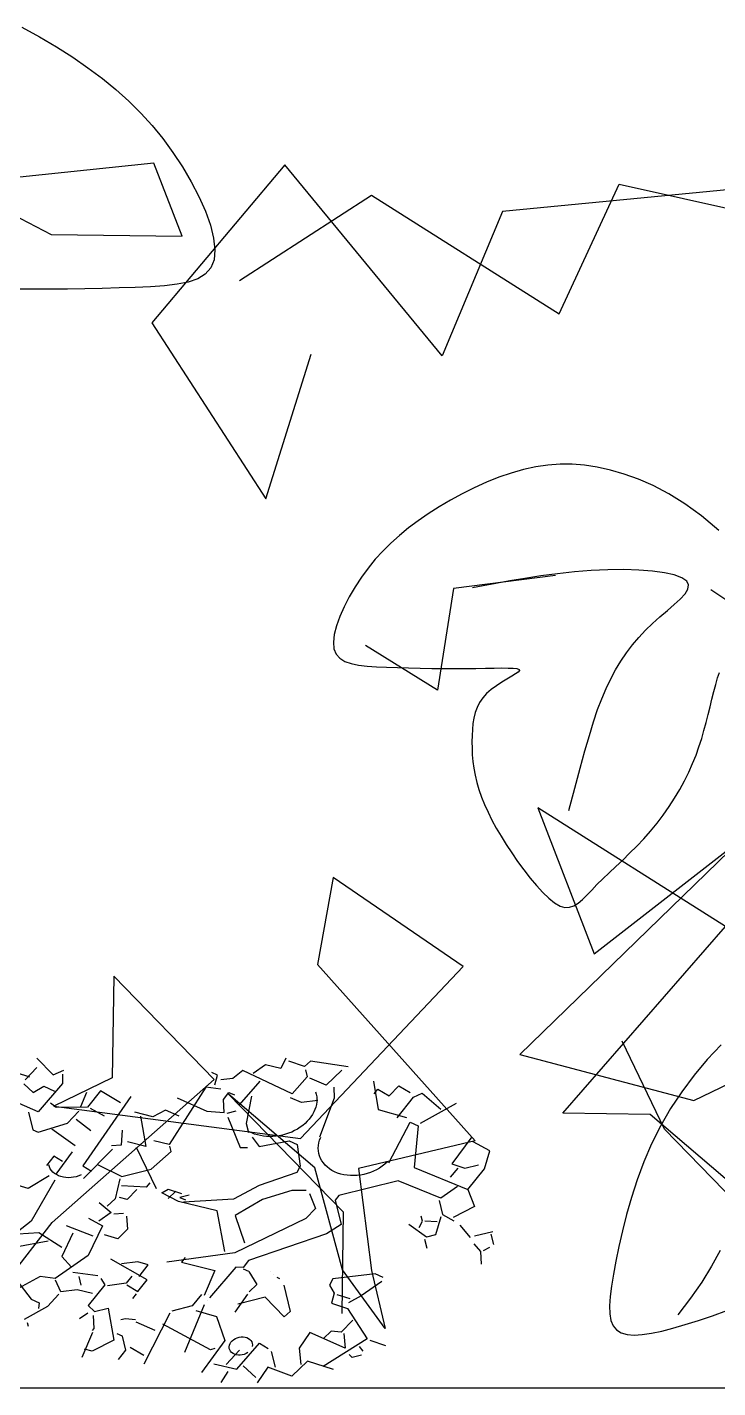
# Model space of a CAD drawing. Header units: millimetres. Extents: x 2 to 5882, y 1831 to 3462.
# Drawn here: x 646.075 to 646.835, y 2598.688 to 2600.185 of the extents above; entities that cross this region are included whole.
import ezdxf

# ---------------------------------------------------------------- set-up
doc = ezdxf.new("R2010")
doc.units = ezdxf.units.MM
for name, color, linetype in [('fz', 7, 'Continuous'), ('LH', 94, 'Continuous'), ('尺寸标注', 4, 'Continuous'), ('绿化', 3, 'Continuous')]:
    doc.layers.add(name, color=color, linetype=linetype)

# ---------------------------------------------------------------- blocks, each defined once
blk = doc.blocks.new('LIM43')
at = {"color": 98}
for p, q in [((942285.8852, 2579500.7793), (942285.6127, 2579500.7511)), ((942285.6132, 2579500.7831), (942285.7721, 2579500.7009)), ((942286.0292, 2579500.7774), (942285.8828, 2579500.6035)), ((942285.9161, 2579500.699), (942285.8852, 2579500.7793)), ((942286.2023, 2579500.5672), (942286.0292, 2579500.7774)), ((942286.557, 2579500.7542), (942286.2685, 2579500.7261)), ((942286.331, 2579500.6134), (942286.397, 2579500.7564)), ((942286.397, 2579500.7564), (942286.7001, 2579500.6883)), ((942285.9794, 2579500.6501), (942286.1247, 2579500.7441)), ((942286.1247, 2579500.7441), (942286.331, 2579500.6134)), ((942286.2685, 2579500.7261), (942286.2023, 2579500.5672)), ((942285.7721, 2579500.7009), (942285.9161, 2579500.699)), ((942285.8828, 2579500.6035), (942286.0081, 2579500.4099)), ((942286.0081, 2579500.4099), (942286.0583, 2579500.5691)), ((942286.3271, 2579500.3256), (942286.2148, 2579500.3112)), ((942286.2148, 2579500.3112), (942286.1973, 2579500.1995)), ((942286.1973, 2579500.1995), (942286.118, 2579500.2485)), ((942286.5138, 2579499.9393), (942286.3076, 2579500.0701)), ((942286.3076, 2579500.0701), (942286.3694, 2579499.9093)), ((942286.5311, 2579500.035), (942286.2878, 2579499.7985)), ((942286.3694, 2579499.9093), (942286.5311, 2579500.035)), ((942286.0825, 2579499.9932), (942286.0652, 2579499.8975)), ((942286.2252, 2579499.8953), (942286.0825, 2579499.9932)), ((942286.335, 2579499.7339), (942286.5138, 2579499.9393)), ((942286.0465, 2579499.7059), (942286.2252, 2579499.8953)), ((942286.0652, 2579499.8975), (942286.2385, 2579499.7033)), ((942285.8409, 2579499.8846), (942285.8394, 2579499.7727)), ((942285.9514, 2579499.7711), (942285.8409, 2579499.8846)), ((942286.4792, 2579499.7479), (942286.7047, 2579499.8568)), ((942286.4468, 2579499.7164), (942286.4001, 2579499.813)), ((942286.2878, 2579499.7985), (942286.4792, 2579499.7479)), ((942285.7732, 2579499.6137), (942285.9514, 2579499.7711)), ((942285.8394, 2579499.7727), (942285.775, 2579499.7416)), ((942286.0621, 2579499.6737), (942285.9672, 2579499.7549)), ((942285.9672, 2579499.7549), (942286.0934, 2579499.6253)), ((942285.775, 2579499.7416), (942286.0465, 2579499.7059)), ((942286.431, 2579499.7326), (942286.335, 2579499.7339)), ((942286.5259, 2579499.6514), (942286.431, 2579499.7326)), ((942286.5257, 2579499.6354), (942286.4468, 2579499.7164)), ((942286.2385, 2579499.7033), (942286.1101, 2579499.673)), ((942286.0926, 2579499.5614), (942286.0621, 2579499.6737)), ((942286.1101, 2579499.673), (942286.1246, 2579499.5609)), ((942286.0934, 2579499.6253), (942286.0919, 2579499.5134)), ((942285.7243, 2579499.5504), (942285.7732, 2579499.6137)), ((942286.1397, 2579499.4968), (942286.0926, 2579499.5614)), ((942286.1246, 2579499.5609), (942286.1397, 2579499.4968))]:
    blk.add_line(p, q, dxfattribs=at)
blk = doc.blocks.new('花')
at = {"layer": 'LH', "color": 12}
for p, q in [((-0.5041, 0.4071), (-0.5172, 0.4041)), ((-0.4909, 0.4092), (-0.5041, 0.4071)), ((-0.4776, 0.4103), (-0.4909, 0.4092)), ((-0.4639, 0.4103), (-0.4776, 0.4103)), ((-0.4498, 0.4093), (-0.4639, 0.4103)), ((-0.4351, 0.4072), (-0.4498, 0.4093)), ((-0.4197, 0.4041), (-0.4351, 0.4072)), ((-0.5435, 0.395), (-0.5567, 0.3892)), ((-0.5303, 0.4), (-0.5435, 0.395)), ((-0.5172, 0.4041), (-0.5303, 0.4)), ((-0.4036, 0.3998), (-0.4197, 0.4041)), ((-0.3867, 0.3941), (-0.4036, 0.3998)), ((-0.369, 0.3867), (-0.3867, 0.3941)), ((-0.5828, 0.3754), (-0.5955, 0.3677)), ((-0.5698, 0.3826), (-0.5828, 0.3754)), ((-0.5567, 0.3892), (-0.5698, 0.3826)), ((-0.3504, 0.3772), (-0.369, 0.3867)), ((-0.331, 0.3653), (-0.3504, 0.3772)), ((-0.6078, 0.3596), (-0.6196, 0.3512)), ((-0.5955, 0.3677), (-0.6078, 0.3596)), ((-0.3106, 0.3508), (-0.331, 0.3653)), ((-0.6196, 0.3512), (-0.6308, 0.3427)), ((-0.6414, 0.334), (-0.6512, 0.3253)), ((-0.6308, 0.3427), (-0.6414, 0.334)), ((-0.6605, 0.3163), (-0.6691, 0.3072)), ((-0.6512, 0.3253), (-0.6605, 0.3163)), ((-0.6691, 0.3072), (-0.6772, 0.2977)), ((-0.3949, 0.3002), (-0.4114, 0.2993)), ((-0.3799, 0.3003), (-0.3949, 0.3002)), ((-0.3666, 0.2996), (-0.3799, 0.3003)), ((-0.3555, 0.2981), (-0.3666, 0.2996)), ((-0.6847, 0.2879), (-0.6917, 0.2777)), ((-0.6772, 0.2977), (-0.6847, 0.2879)), ((-0.5016, 0.2848), (-0.5189, 0.2807)), ((-0.4836, 0.2888), (-0.5016, 0.2848)), ((-0.4653, 0.2923), (-0.4836, 0.2888)), ((-0.447, 0.2954), (-0.4653, 0.2923)), ((-0.4289, 0.2977), (-0.447, 0.2954)), ((-0.4114, 0.2993), (-0.4289, 0.2977)), ((-0.3469, 0.2958), (-0.3555, 0.2981)), ((-0.3413, 0.2926), (-0.3469, 0.2958)), ((-0.3389, 0.2886), (-0.3413, 0.2926)), ((-0.3393, 0.2838), (-0.3389, 0.2886)), ((-0.2887, 0.2709), (-0.3142, 0.2852)), ((-0.6917, 0.2777), (-0.6983, 0.267)), ((-0.5503, 0.2725), (-0.5639, 0.2687)), ((-0.5352, 0.2765), (-0.5503, 0.2725)), ((-0.5189, 0.2807), (-0.5352, 0.2765)), ((-0.3528, 0.2656), (-0.3467, 0.2722)), ((-0.3467, 0.2722), (-0.342, 0.2784)), ((-0.342, 0.2784), (-0.3393, 0.2838)), ((-0.7044, 0.2558), (-0.7098, 0.2444)), ((-0.6983, 0.267), (-0.7044, 0.2558)), ((-0.5639, 0.2687), (-0.5755, 0.2654)), ((-0.3674, 0.2508), (-0.3598, 0.2584)), ((-0.3598, 0.2584), (-0.3528, 0.2656)), ((-0.7098, 0.2444), (-0.7146, 0.2331)), ((-0.382, 0.2348), (-0.3749, 0.2429)), ((-0.3749, 0.2429), (-0.3674, 0.2508)), ((-0.7146, 0.2331), (-0.7184, 0.222)), ((-0.395, 0.2175), (-0.3887, 0.2263)), ((-0.3887, 0.2263), (-0.382, 0.2348)), ((-0.7212, 0.2114), (-0.7228, 0.2017)), ((-0.7184, 0.222), (-0.7212, 0.2114)), ((-0.4008, 0.2084), (-0.395, 0.2175)), ((-0.7228, 0.2017), (-0.723, 0.1931)), ((-0.4111, 0.1888), (-0.4061, 0.1988)), ((-0.4061, 0.1988), (-0.4008, 0.2084)), ((-0.2986, 0.1891), (-0.297, 0.1952)), ((-0.723, 0.1931), (-0.7218, 0.1859)), ((-0.7218, 0.1859), (-0.7189, 0.1803)), ((-0.7189, 0.1803), (-0.7145, 0.1761)), ((-0.5445, 0.1794), (-0.5362, 0.1803)), ((-0.5362, 0.1803), (-0.5291, 0.1808)), ((-0.5291, 0.1808), (-0.5235, 0.1811)), ((-0.5235, 0.1811), (-0.5194, 0.181)), ((-0.5194, 0.181), (-0.517, 0.1804)), ((-0.517, 0.1804), (-0.5164, 0.1792)), ((-0.4157, 0.1784), (-0.4111, 0.1888)), ((-0.3015, 0.1739), (-0.3001, 0.1819)), ((-0.3001, 0.1819), (-0.2986, 0.1891)), ((-0.7145, 0.1761), (-0.7087, 0.1731)), ((-0.7087, 0.1731), (-0.7016, 0.1713)), ((-0.7016, 0.1713), (-0.6933, 0.1703)), ((-0.6933, 0.1703), (-0.6839, 0.17)), ((-0.6839, 0.17), (-0.6736, 0.1701)), ((-0.6736, 0.1701), (-0.6625, 0.1706)), ((-0.6625, 0.1706), (-0.6506, 0.1712)), ((-0.6506, 0.1712), (-0.6383, 0.1719)), ((-0.6383, 0.1719), (-0.6256, 0.1727)), ((-0.6256, 0.1727), (-0.6128, 0.1735)), ((-0.6128, 0.1735), (-0.6001, 0.1744)), ((-0.6001, 0.1744), (-0.5877, 0.1754)), ((-0.5877, 0.1754), (-0.5757, 0.1764)), ((-0.5757, 0.1764), (-0.5644, 0.1774)), ((-0.5644, 0.1774), (-0.5539, 0.1785)), ((-0.5539, 0.1785), (-0.5445, 0.1794)), ((-0.5348, 0.1647), (-0.5404, 0.1604)), ((-0.5294, 0.1686), (-0.5348, 0.1647)), ((-0.5245, 0.1721), (-0.5294, 0.1686)), ((-0.5204, 0.175), (-0.5245, 0.1721)), ((-0.5176, 0.1774), (-0.5204, 0.175)), ((-0.5164, 0.1792), (-0.5176, 0.1774)), ((-0.4236, 0.1558), (-0.4198, 0.1674)), ((-0.4198, 0.1674), (-0.4157, 0.1784)), ((-0.3042, 0.1569), (-0.3029, 0.1655)), ((-0.3029, 0.1655), (-0.3015, 0.1739)), ((-0.5504, 0.1509), (-0.5543, 0.1457)), ((-0.5457, 0.1558), (-0.5504, 0.1509)), ((-0.5404, 0.1604), (-0.5457, 0.1558)), ((-0.4272, 0.1434), (-0.4236, 0.1558)), ((-0.3056, 0.1482), (-0.3042, 0.1569)), ((-0.5573, 0.1403), (-0.5595, 0.1347)), ((-0.5543, 0.1457), (-0.5573, 0.1403)), ((-0.4305, 0.1297), (-0.4272, 0.1434)), ((-0.3087, 0.1303), (-0.3071, 0.1393)), ((-0.3071, 0.1393), (-0.3056, 0.1482)), ((-0.5621, 0.1228), (-0.5626, 0.1166)), ((-0.5611, 0.1289), (-0.5621, 0.1228)), ((-0.5595, 0.1347), (-0.5611, 0.1289)), ((-0.4339, 0.1144), (-0.4305, 0.1297)), ((-0.3127, 0.112), (-0.3105, 0.1212)), ((-0.3105, 0.1212), (-0.3087, 0.1303)), ((-0.5626, 0.1166), (-0.5627, 0.1101)), ((-0.5627, 0.1101), (-0.5625, 0.1035)), ((-0.4374, 0.0971), (-0.4339, 0.1144)), ((-0.3152, 0.1025), (-0.3127, 0.112)), ((-0.5625, 0.1035), (-0.5621, 0.0967)), ((-0.5621, 0.0967), (-0.5614, 0.0897)), ((-0.4411, 0.0775), (-0.4374, 0.0971)), ((-0.3216, 0.0832), (-0.3181, 0.0929)), ((-0.3181, 0.0929), (-0.3152, 0.1025)), ((-0.5614, 0.0897), (-0.5605, 0.0825)), ((-0.5605, 0.0825), (-0.5592, 0.0752)), ((-0.5592, 0.0752), (-0.5576, 0.0678)), ((-0.4452, 0.0553), (-0.4411, 0.0775)), ((-0.3255, 0.0733), (-0.3216, 0.0832)), ((-0.5576, 0.0678), (-0.5555, 0.0603)), ((-0.5555, 0.0603), (-0.553, 0.0526)), ((-0.3347, 0.0534), (-0.3299, 0.0634)), ((-0.3299, 0.0634), (-0.3255, 0.0733)), ((-0.553, 0.0526), (-0.55, 0.0448)), ((-0.4497, 0.0301), (-0.4452, 0.0553)), ((-0.34, 0.0436), (-0.3347, 0.0534)), ((-0.55, 0.0448), (-0.5465, 0.0369)), ((-0.5465, 0.0369), (-0.5425, 0.0289)), ((-0.3517, 0.0243), (-0.3456, 0.0338)), ((-0.3456, 0.0338), (-0.34, 0.0436)), ((-0.5425, 0.0289), (-0.538, 0.0208)), ((-0.538, 0.0208), (-0.533, 0.0126)), ((-0.3581, 0.015), (-0.3517, 0.0243)), ((-0.533, 0.0126), (-0.5275, 0.0043)), ((-0.5275, 0.0043), (-0.5215, -0.0042)), ((-0.3719, -0.0028), (-0.3649, 0.0059)), ((-0.3649, 0.0059), (-0.3581, 0.015)), ((-0.5215, -0.0042), (-0.5151, -0.0128)), ((-0.5151, -0.0128), (-0.5083, -0.0215)), ((-0.386, -0.0193), (-0.379, -0.0112)), ((-0.379, -0.0112), (-0.3719, -0.0028)), ((-0.5083, -0.0215), (-0.501, -0.0304)), ((-0.3997, -0.0346), (-0.393, -0.0271)), ((-0.393, -0.0271), (-0.386, -0.0193)), ((-0.501, -0.0304), (-0.4935, -0.0391)), ((-0.4935, -0.0391), (-0.4858, -0.0475)), ((-0.4119, -0.0486), (-0.406, -0.0418)), ((-0.406, -0.0418), (-0.3997, -0.0346)), ((-0.4858, -0.0475), (-0.4782, -0.0552)), ((-0.4782, -0.0552), (-0.4707, -0.0622)), ((-0.4219, -0.061), (-0.4171, -0.0551)), ((-0.4171, -0.0551), (-0.4119, -0.0486)), ((-0.4707, -0.0622), (-0.4634, -0.068)), ((-0.4634, -0.068), (-0.4567, -0.0725)), ((-0.4567, -0.0725), (-0.4504, -0.0754)), ((-0.4398, -0.0759), (-0.4352, -0.0739)), ((-0.4352, -0.0739), (-0.4308, -0.0707)), ((-0.4308, -0.0707), (-0.4264, -0.0663)), ((-0.4264, -0.0663), (-0.4219, -0.061)), ((-0.4504, -0.0754), (-0.4449, -0.0765)), ((-0.4449, -0.0765), (-0.4398, -0.0759)), ((-0.2612, -0.2129), (-0.2751, -0.2304)), ((-0.2751, -0.2304), (-0.288, -0.2488)), ((-0.288, -0.2488), (-0.3, -0.2679)), ((-0.3, -0.2679), (-0.3108, -0.2875)), ((-0.3108, -0.2875), (-0.3203, -0.3076)), ((-0.3203, -0.3076), (-0.3285, -0.3279)), ((-0.3285, -0.3279), (-0.3353, -0.3483)), ((-0.3353, -0.3483), (-0.341, -0.3686)), ((-0.341, -0.3686), (-0.3456, -0.3884)), ((-0.3456, -0.3884), (-0.3494, -0.4077)), ((-0.3494, -0.4077), (-0.3524, -0.4261)), ((-0.3524, -0.4261), (-0.3547, -0.4435)), ((-0.3547, -0.4435), (-0.3567, -0.4596)), ((-0.2433, -0.4385), (-0.2515, -0.4565)), ((-0.3567, -0.4596), (-0.3582, -0.4743)), ((-0.2515, -0.4565), (-0.2607, -0.4749)), ((-0.3582, -0.4743), (-0.3593, -0.4875)), ((-0.2607, -0.4749), (-0.2714, -0.4936)), ((-0.3593, -0.4875), (-0.3598, -0.4992)), ((-0.2714, -0.4936), (-0.2838, -0.513)), ((-0.3598, -0.4992), (-0.3596, -0.5094)), ((-0.2459, -0.5109), (-0.2306, -0.5039)), ((-0.3596, -0.5094), (-0.3586, -0.5181)), ((-0.3586, -0.5181), (-0.3567, -0.5253)), ((-0.288, -0.528), (-0.2748, -0.523)), ((-0.2748, -0.523), (-0.2607, -0.5173)), ((-0.2607, -0.5173), (-0.2459, -0.5109)), ((-0.3567, -0.5253), (-0.3538, -0.531)), ((-0.3538, -0.531), (-0.3497, -0.5352)), ((-0.3497, -0.5352), (-0.3444, -0.5379)), ((-0.3444, -0.5379), (-0.3378, -0.5391)), ((-0.3301, -0.5391), (-0.3212, -0.5378)), ((-0.3212, -0.5378), (-0.3112, -0.5355)), ((-0.3112, -0.5355), (-0.3001, -0.5322)), ((-0.3001, -0.5322), (-0.288, -0.528)), ((-0.3378, -0.5391), (-0.3301, -0.5391))]:
    blk.add_line(p, q, dxfattribs=at)
blk = doc.blocks.new('茶')
at = {"layer": 'LH'}
for p, q in [((-0.59616, 0.40994), (-0.60846, 0.40184)), ((-0.60846, 0.40184), (-0.62028, 0.39345)), ((-0.62028, 0.39345), (-0.63149, 0.38489)), ((-0.63149, 0.38489), (-0.64204, 0.37624)), ((-0.64204, 0.37624), (-0.65191, 0.36748)), ((-0.65191, 0.36748), (-0.66115, 0.35855)), ((-0.66979, 0.34938), (-0.67786, 0.33992)), ((-0.66115, 0.35855), (-0.66979, 0.34938)), ((-0.67786, 0.33992), (-0.68538, 0.33011)), ((-0.68538, 0.33011), (-0.69241, 0.3199)), ((-0.69241, 0.3199), (-0.69895, 0.30922)), ((-0.69895, 0.30922), (-0.70502, 0.29807)), ((-0.70502, 0.29807), (-0.7105, 0.28667)), ((-0.7105, 0.28667), (-0.71524, 0.27528)), ((-0.71524, 0.27528), (-0.71907, 0.26419)), ((-0.71907, 0.26419), (-0.72186, 0.25366)), ((-0.72186, 0.25366), (-0.72345, 0.24396)), ((-0.72345, 0.24396), (-0.72369, 0.23537)), ((-0.72369, 0.23537), (-0.72243, 0.22815)), ((-0.72243, 0.22815), (-0.71957, 0.2225)), ((-0.71957, 0.2225), (-0.71517, 0.2183)), ((-0.71517, 0.2183), (-0.70935, 0.21536)), ((-0.70935, 0.21536), (-0.70224, 0.2135)), ((-0.70224, 0.2135), (-0.69394, 0.2125)), ((-0.69394, 0.2125), (-0.68458, 0.21219)), ((-0.68458, 0.21219), (-0.67427, 0.21236)), ((-0.67427, 0.21236), (-0.66313, 0.21283)), ((-0.66313, 0.21283), (-0.65129, 0.21344)), ((-0.65129, 0.21344), (-0.63894, 0.21413)), ((-0.63894, 0.21413), (-0.62627, 0.21491)), ((-0.62627, 0.21491), (-0.61348, 0.21576)), ((-0.61348, 0.21576), (-0.60077, 0.21667)), ((-0.60077, 0.21667), (-0.58833, 0.21763)), ((-0.58833, 0.21763), (-0.57636, 0.21863))]:
    blk.add_line(p, q, dxfattribs=at)
blk = doc.blocks.new('茶1')
at = {"layer": '尺寸标注'}
blk.add_blockref('茶', (-0.08406, -0.65019), dxfattribs=at)
blk = doc.blocks.new('A$C3DF60D46')
at = {"color": 3}
for p, q in [((753.5334, 876.300001), (732.3667, 829.733351)), ((757.7667, 855.133351), (783.1667, 833.966701)), ((795.8667, 855.133351), (774.70005, 838.200001)), ((732.3667, 829.733351), (711.20005, 833.966701)), ((715.43335, 825.500001), (719.6667, 804.333351)), ((787.40005, 825.500001), (774.70005, 800.100001)), ((719.6667, 804.333351), (774.70005, 753.533351)), ((753.5334, 808.566701), (736.60005, 791.633351)), ((774.70005, 800.100001), (753.5334, 808.566701)), ((626.53335, 728.133351), (656.1667, 766.233351)), ((656.1667, 766.233351), (685.80005, 736.600001)), ((681.5667, 770.466701), (698.50005, 740.833351)), ((740.83335, 753.533351), (749.30005, 766.233351)), ((774.70005, 753.533351), (804.3334, 783.166701)), ((444.50005, 736.600001), (452.9667, 745.066701)), ((685.80005, 736.600001), (740.83335, 753.533351)), ((791.6334, 757.766701), (791.6334, 715.433351)), ((211.6667, 681.566701), (275.1667, 715.433351)), ((275.1667, 715.433351), (287.8667, 706.966701)), ((287.8667, 706.966701), (313.2667, 728.133351)), ((317.50005, 736.600001), (330.20005, 715.433351)), ((321.73335, 651.933351), (397.93335, 732.366701)), ((330.20005, 715.433351), (355.60005, 732.366701)), ((355.60005, 732.366701), (381.00005, 719.666701)), ((397.93335, 732.366701), (419.10005, 719.666701)), ((419.10005, 719.666701), (440.2667, 723.900001)), ((452.9667, 715.433351), (444.50005, 736.600001)), ((444.50005, 702.733351), (469.90005, 715.433351)), ((469.90005, 715.433351), (558.80005, 605.366701)), ((605.3667, 736.600001), (719.6667, 605.366701)), ((681.5667, 732.366701), (660.40005, 706.966701)), ((711.20005, 715.433351), (690.03335, 681.566701)), ((728.13335, 711.200001), (702.73335, 732.366701)), ((791.6334, 715.433351), (783.1667, 706.966701)), ((287.8667, 698.500001), (287.8667, 681.566701)), ((372.53335, 698.500001), (419.10005, 656.166701)), ((431.80005, 690.033351), (423.33335, 681.566701)), ((444.50005, 677.333351), (431.80005, 690.033351)), ((524.93335, 706.966701), (478.3667, 660.400001)), ((575.73335, 677.333351), (605.3667, 698.500001)), ((757.7667, 706.966701), (723.90005, 656.166701)), ((783.1667, 706.966701), (728.13335, 711.200001)), ((224.3667, 677.333351), (258.23335, 651.933351)), ((258.23335, 651.933351), (283.63335, 677.333351)), ((287.8667, 681.566701), (321.73335, 651.933351)), ((393.70005, 668.866701), (414.8667, 609.600001)), ((448.73335, 647.700001), (444.50005, 677.333351)), ((529.1667, 664.633351), (550.33335, 685.800001)), ((550.33335, 685.800001), (575.73335, 677.333351)), ((596.90005, 685.800001), (601.13335, 613.833351)), ((635.00005, 664.633351), (643.4667, 630.766701)), ((245.53335, 643.466701), (249.7667, 618.066701)), ((309.03335, 626.533351), (325.9667, 643.466701)), ((427.5667, 643.466701), (444.50005, 643.466701)), ((478.3667, 660.400001), (448.73335, 647.700001)), ((732.3667, 643.466701), (770.4667, 601.133351)), ((753.5334, 626.533351), (766.2334, 643.466701)), ((766.2334, 643.466701), (783.1667, 626.533351)), ((173.5667, 635.000001), (177.8, 567.266701)), ((249.7667, 618.066701), (292.10005, 537.633351)), ((279.40005, 622.300001), (309.03335, 626.533351)), ((444.50005, 635.000001), (436.03335, 558.800001)), ((558.80005, 605.366701), (584.20005, 622.300001)), ((601.13335, 613.833351), (630.7667, 635.000001)), ((618.0667, 618.066701), (601.13335, 512.233351)), ((643.4667, 630.766701), (660.40005, 635.000001)), ((723.90005, 575.733351), (660.40005, 626.533351)), ((131.23335, 609.600001), (114.3, 588.433351)), ((152.4, 592.666701), (131.23335, 609.600001)), ((169.33335, 613.833351), (152.4, 592.666701)), ((177.8, 605.366701), (169.33335, 613.833351)), ((414.8667, 609.600001), (414.8667, 588.433351)), ((558.80005, 588.433351), (558.80005, 601.133351)), ((694.2667, 601.133351), (656.1667, 558.800001)), ((719.6667, 605.366701), (706.9667, 588.433351)), ((783.1667, 601.133351), (825.50005, 584.200001)), ((825.50005, 584.200001), (846.6667, 601.133351)), ((93.13335, 579.966701), (67.73335, 533.400001)), ((110.0667, 575.733351), (93.13335, 579.966701)), ((148.1667, 537.633351), (110.0667, 575.733351)), ((177.8, 567.266701), (131.23335, 533.400001)), ((410.63335, 575.733351), (402.1667, 550.333351)), ((601.13335, 558.800001), (558.80005, 588.433351)), ((774.70005, 588.433351), (833.9667, 508.000001)), ((347.13335, 546.100001), (334.43335, 533.400001)), ((402.1667, 550.333351), (347.13335, 546.100001)), ((436.03335, 558.800001), (423.33335, 554.566701)), ((656.1667, 558.800001), (601.13335, 558.800001)), ((660.40005, 554.566701), (677.33335, 512.233351)), ((38.1, 537.633351), (110.0667, 512.233351)), ((127, 520.700001), (114.3, 508.000001)), ((182.03335, 440.266701), (127, 520.700001)), ((334.43335, 533.400001), (338.6667, 482.600001)), ((609.60005, 529.166701), (618.0667, 520.700001)), ((618.0667, 520.700001), (660.40005, 537.633351)), ((635.00005, 520.700001), (656.1667, 503.766701)), ((114.3, 508.000001), (139.7, 414.866651)), ((579.9667, 503.766701), (558.80005, 486.833351)), ((567.2667, 469.900001), (592.6667, 499.533351)), ((567.2667, 495.300001), (584.20005, 482.600001)), ((592.6667, 499.533351), (579.9667, 503.766701)), ((656.1667, 503.766701), (668.8667, 512.233351)), ((677.33335, 512.233351), (694.2667, 499.533351)), ((706.9667, 512.233351), (690.03335, 482.600001)), ((833.9667, 508.000001), (863.60005, 491.066701)), ((338.6667, 482.600001), (347.13335, 469.900001)), ((347.13335, 469.900001), (419.10005, 461.433351)), ((503.7667, 427.566701), (567.2667, 469.900001)), ((546.10005, 478.366701), (563.03335, 478.366701)), ((563.03335, 478.366701), (554.5667, 469.900001)), ((685.80005, 478.366701), (668.8667, 474.133351)), ((690.03335, 482.600001), (715.43335, 469.900001)), ((732.3667, 482.600001), (711.20005, 457.200001)), ((774.70005, 478.366701), (732.3667, 440.266701)), ((825.50005, 478.366701), (791.6334, 431.800001)), ((880.5334, 491.066701), (825.50005, 478.366701)), ((25.4, 452.966701), (71.9667, 402.166651)), ((419.10005, 461.433351), (469.90005, 444.500001)), ((469.90005, 444.500001), (558.80005, 465.666701)), ((664.63335, 465.666701), (668.8667, 436.033351)), ((711.20005, 457.200001), (749.30005, 397.933351)), ((766.2334, 457.200001), (795.8667, 410.633351)), ((812.80005, 452.966701), (872.0667, 457.200001)), ((0, 410.633351), (25.4, 440.266701)), ((338.6667, 423.333351), (364.0667, 431.800001)), ((364.0667, 431.800001), (419.10005, 427.566701)), ((419.10005, 427.566701), (474.13335, 406.400001)), ((508.00005, 330.200001), (503.7667, 427.566701)), ((668.8667, 436.033351), (690.03335, 419.100001)), ((690.03335, 419.100001), (711.20005, 436.033351)), ((16.93335, 372.533351), (0, 410.633351)), ((71.9667, 402.166651), (50.8, 385.233351)), ((139.7, 414.866651), (55.03335, 334.433351)), ((105.83335, 330.200001), (173.5667, 393.700001)), ((173.5667, 393.700001), (283.63335, 393.700001)), ((283.63335, 393.700001), (292.10005, 385.233351)), ((334.43335, 414.866651), (330.20005, 376.766651)), ((474.13335, 406.400001), (469.90005, 338.666651)), ((749.30005, 397.933351), (817.0334, 364.066651)), ((795.8667, 410.633351), (783.1667, 381.000001)), ((55.03335, 334.433351), (16.93335, 372.533351)), ((50.8, 385.233351), (25.4, 385.233351)), ((63.5, 389.466651), (80.43335, 372.533351)), ((292.10005, 385.233351), (292.10005, 325.966651)), ((330.20005, 376.766651), (351.3667, 359.833351)), ((656.1667, 309.033351), (711.20005, 376.766651)), ((817.0334, 364.066651), (842.4334, 376.766651)), ((842.4334, 376.766651), (893.2334, 359.833351)), ((884.7667, 381.000001), (867.8334, 330.200001)), ((71.9667, 347.133351), (105.83335, 330.200001)), ((351.3667, 359.833351), (491.0667, 321.733351)), ((647.70005, 342.900001), (664.63335, 355.600001)), ((664.63335, 355.600001), (694.2667, 359.833351)), ((783.1667, 368.300001), (740.83335, 347.133351)), ((774.70005, 355.600001), (774.70005, 334.433351)), ((812.80005, 330.200001), (817.0334, 359.833351)), ((55.03335, 334.433351), (50.8, 292.100001)), ((110.0667, 325.966651), (110.0667, 292.100001)), ((292.10005, 325.966651), (321.73335, 313.266651)), ((491.0667, 321.733351), (613.83335, 338.666651)), ((588.43335, 330.200001), (533.40005, 292.100001)), ((579.9667, 338.666651), (588.43335, 330.200001)), ((668.8667, 321.733351), (647.70005, 342.900001)), ((681.5667, 325.966651), (694.2667, 313.266651)), ((736.60005, 338.666651), (732.3667, 321.733351)), ((732.3667, 321.733351), (770.4667, 283.633351)), ((757.7667, 309.033351), (783.1667, 325.966651)), ((783.1667, 325.966651), (812.80005, 330.200001)), ((817.0334, 325.966651), (842.4334, 304.800001)), ((867.8334, 330.200001), (855.1334, 317.500001)), ((148.1667, 287.866651), (148.1667, 300.566651)), ((321.73335, 313.266651), (469.90005, 296.333351)), ((469.90005, 296.333351), (482.60005, 283.633351)), ((677.33335, 287.866651), (656.1667, 309.033351)), ((694.2667, 309.033351), (677.33335, 287.866651)), ((694.2667, 313.266651), (728.13335, 317.500001)), ((842.4334, 304.800001), (889.00005, 287.866651)), ((855.1334, 317.500001), (859.3667, 304.800001)), ((50.8, 292.100001), (93.13335, 279.400001)), ((110.0667, 292.100001), (93.13335, 270.933351)), ((114.3, 287.866651), (131.23335, 249.766651)), ((143.93335, 287.866651), (122.7667, 279.400001)), ((148.1667, 249.766651), (173.5667, 287.866651)), ((156.63335, 275.166651), (148.1667, 287.866651)), ((474.13335, 270.933351), (465.6667, 237.066651)), ((474.13335, 270.933351), (482.60005, 279.400001)), ((482.60005, 283.633351), (495.30005, 287.866651)), ((495.30005, 287.866651), (554.5667, 232.833351)), ((533.40005, 292.100001), (563.03335, 241.300001)), ((681.5667, 283.633351), (690.03335, 275.166651)), ((770.4667, 283.633351), (762.00005, 266.700001)), ((884.7667, 279.400001), (884.7667, 270.933351)), ((84.6667, 258.233351), (71.9667, 224.366651)), ((131.23335, 249.766651), (148.1667, 249.766651)), ((431.80005, 249.766651), (431.80005, 249.766651)), ((436.03335, 258.233351), (436.03335, 258.233351)), ((736.60005, 266.700001), (740.83335, 190.500001)), ((762.00005, 266.700001), (736.60005, 266.700001)), ((766.2334, 258.233351), (770.4667, 228.600001)), ((774.70005, 266.700001), (791.6334, 258.233351)), ((29.63335, 224.366651), (63.5, 224.366651)), ((152.4, 245.533351), (152.4, 224.366651)), ((423.33335, 237.066651), (427.5667, 241.300001)), ((465.6667, 237.066651), (482.60005, 224.366651)), ((554.5667, 241.300001), (554.5667, 241.300001)), ((558.80005, 228.600001), (558.80005, 228.600001)), ((567.2667, 245.533351), (588.43335, 224.366651)), ((588.43335, 224.366651), (626.53335, 224.366651)), ((694.2667, 224.366651), (711.20005, 232.833351)), ((711.20005, 232.833351), (719.6667, 232.833351)), ((770.4667, 228.600001), (774.70005, 224.366651)), ((33.8667, 220.133351), (33.8667, 194.733351)), ((59.2667, 186.266651), (67.73335, 207.433351)), ((254.00005, 194.733351), (330.20005, 207.433351)), ((330.20005, 207.433351), (338.6667, 194.733351)), ((419.10005, 220.133351), (419.10005, 156.633351)), ((431.80005, 148.166651), (457.20005, 203.200001)), ((457.20005, 203.200001), (508.00005, 203.200001)), ((486.83335, 220.133351), (516.4667, 186.266651)), ((584.20005, 211.666651), (550.33335, 186.266651)), ((567.2667, 220.133351), (622.30005, 122.766651)), ((575.73335, 114.300001), (647.70005, 198.966651)), ((630.7667, 220.133351), (698.50005, 118.533351)), ((694.2667, 220.133351), (664.63335, 190.500001)), ((723.90005, 194.733351), (732.3667, 203.200001)), ((774.70005, 220.133351), (804.3334, 169.333351)), ((42.33335, 190.500001), (55.03335, 186.266651)), ((63.5, 156.633351), (59.2667, 186.266651)), ((241.30005, 182.033351), (254.00005, 194.733351)), ((245.53335, 173.566651), (287.8667, 152.400001)), ((338.6667, 194.733351), (334.43335, 173.566651)), ((334.43335, 173.566651), (342.90005, 152.400001)), ((550.33335, 186.266651), (546.10005, 127.000001)), ((723.90005, 160.866651), (723.90005, 194.733351)), ((740.83335, 190.500001), (783.1667, 177.800001)), ((783.1667, 177.800001), (795.8667, 186.266651)), ((287.8667, 152.400001), (313.2667, 143.933351)), ((330.20005, 169.333351), (309.03335, 152.400001)), ((342.90005, 152.400001), (317.50005, 131.233351)), ((419.10005, 156.633351), (431.80005, 148.166651)), ((715.43335, 165.100001), (694.2667, 139.700001)), ((740.83335, 143.933351), (723.90005, 160.866651)), ((317.50005, 131.233351), (296.33335, 50.800001)), ((546.10005, 127.000001), (601.13335, 67.733351)), ((313.2667, 101.600001), (338.6667, 80.433351)), ((486.83335, 101.600001), (474.13335, 84.666651)), ((537.63335, 55.033351), (486.83335, 101.600001)), ((567.2667, 114.300001), (575.73335, 114.300001)), ((334.43335, 76.200001), (338.6667, 42.333351)), ((338.6667, 42.333351), (393.70005, 97.366651)), ((338.6667, 80.433351), (355.60005, 88.900001)), ((355.60005, 88.900001), (372.53335, 76.200001)), ((393.70005, 97.366651), (419.10005, 67.733351)), ((469.90005, 76.200001), (469.90005, 38.100001)), ((524.93335, 97.366651), (554.5667, 71.966651)), ((575.73335, 80.433351), (537.63335, 55.033351)), ((296.33335, 50.800001), (385.23335, 12.700001)), ((419.10005, 67.733351), (423.33335, 29.633351)), ((524.93335, 59.266651), (508.00005, 25.400001)), ((554.5667, 55.033351), (571.50005, 33.866651)), ((292.10005, 46.566651), (266.70005, 25.400001)), ((313.2667, 38.100001), (309.03335, 25.400001)), ((330.20005, 16.933351), (334.43335, 25.400001)), ((368.30005, 0.000001), (410.63335, 33.866651)), ((410.63335, 33.866651), (444.50005, 8.466651)), ((444.50005, 8.466651), (482.60005, 42.333351)), ((482.60005, 42.333351), (508.00005, 12.700001)), ((313.2667, 16.933351), (330.20005, 16.933351))]:
    blk.add_line(p, q, dxfattribs=at)
for centre, radius, start, end in [((355.60005, 639.233351), 76.2, 177.137595, 319.398705), ((736.60005, 626.533351), 42.33335, 255.963757, 0), ((228.60005, 499.533351), 71.96665, 231.842773, 30.963757), ((520.70005, 105.833351), 21.16665, 243.434949, 201.801409)]:
    blk.add_arc(centre, radius, start, end, dxfattribs=at)

msp = doc.modelspace()

# ---------------------------------------------------------------- linework, layer by layer
at = {"layer": '绿化'}
msp.add_line((631.59814, 2598.68768), (649.55259, 2598.68768), dxfattribs=at)

# ---------------------------------------------------------------- block references
at = {"color": 7, "linetype": 'Continuous', "extrusion": (0, 0, -1), "xscale": 0.0006093749781889977, "yscale": 0.0004687500186264515, "zscale": -0.000609375, "rotation": 346.1347678434445}
msp.add_blockref('A$C3DF60D46', (-646.62985, 2598.76157), dxfattribs=at)
at = {"layer": 'fz'}
msp.add_blockref('LIM43', (-941639.67083, -2576900.74403), dxfattribs=at)
at = {"layer": '尺寸标注', "xscale": -1.499999999980944, "yscale": 1.5, "zscale": 1.5, "rotation": 4.769924570327086}
msp.add_blockref('茶1', (645.02226, 2600.45923), dxfattribs=at)
at = {"layer": '尺寸标注', "rotation": 355.2300754294852}
msp.add_blockref('花', (647.11627, 2599.25555), dxfattribs=at)

doc.saveas('drawing.dxf')
